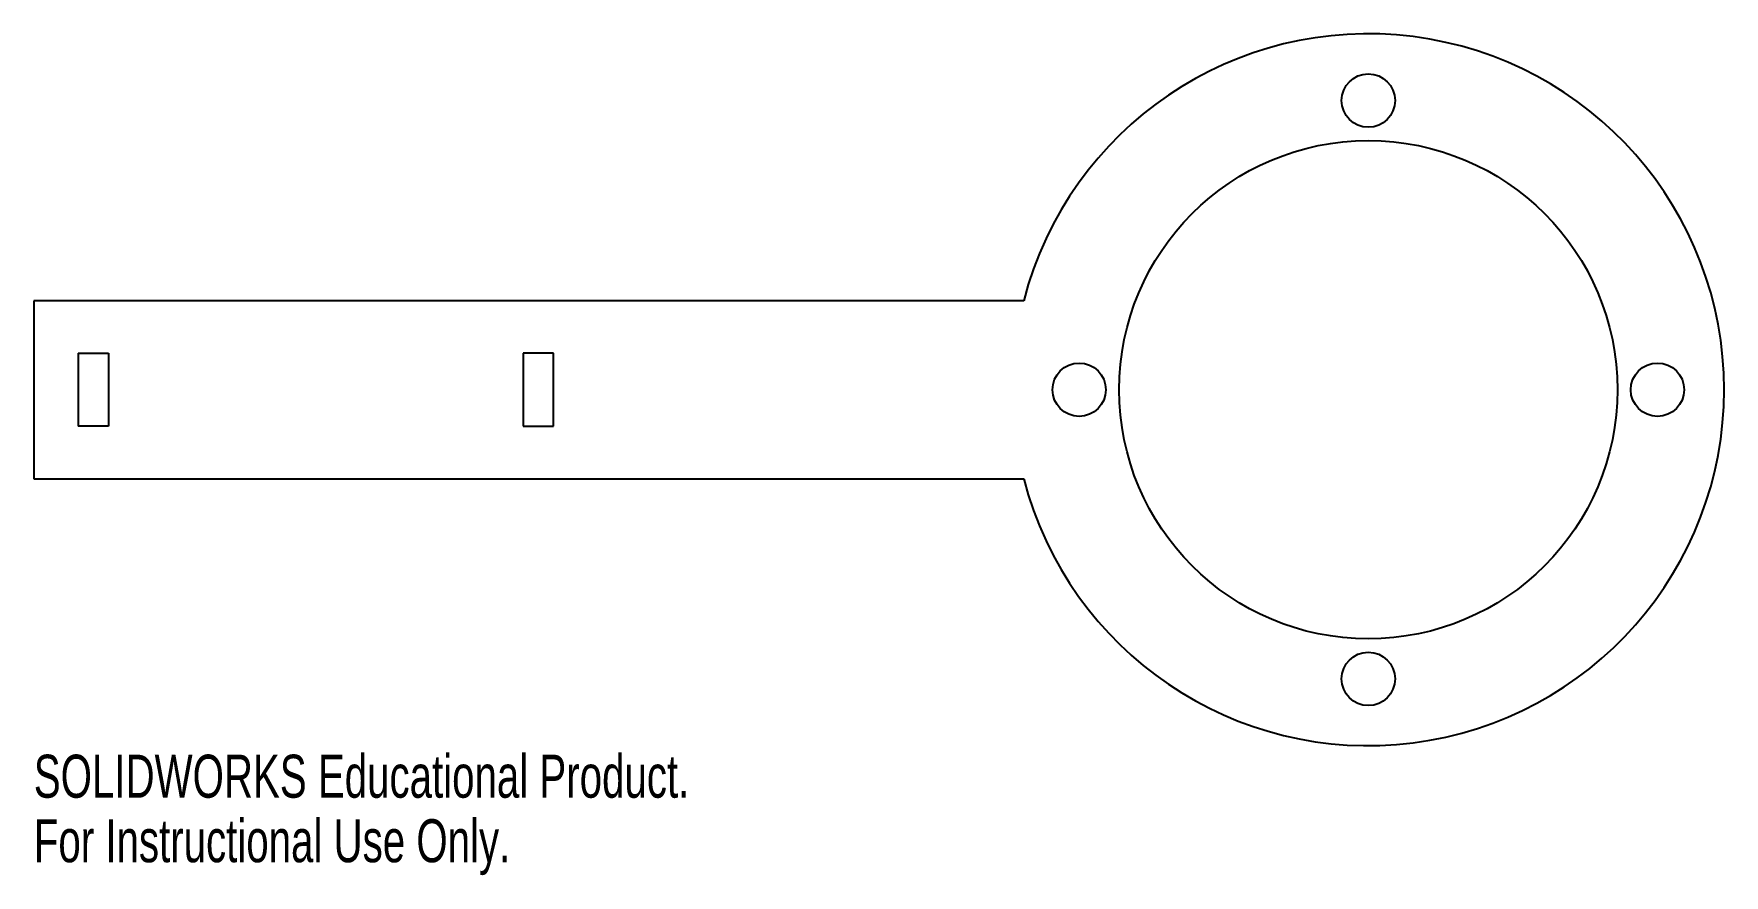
# Model space of a CAD drawing. Header units: millimetres. Extents: x -150 to 40, y -55 to 40.
import ezdxf

# ---------------------------------------------------------------- set-up
doc = ezdxf.new("R2010")
doc.units = ezdxf.units.MM
doc.styles.add('SLDTEXTSTYLE0', font='TXT', dxfattribs={"width": 0.7})

msp = doc.modelspace()

# ---------------------------------------------------------------- linework, layer by layer
at = {"color": 7, "linetype": 'Continuous', "lineweight": 25}
for p, q in [((-150, 10), (-150, -10)), ((-38.73, 10), (-150, 10)), ((-145, 4.1), (-141.6, 4.1)), ((-145, 4.1), (-145, -4.1)), ((-141.6, 4.1), (-141.6, -4.1)), ((-91.6, 4.1), (-95, 4.1)), ((-95, 4.1), (-95, -4.1)), ((-91.6, -4.1), (-91.6, 4.1)), ((-141.6, -4.1), (-145, -4.1)), ((-95, -4.1), (-91.6, -4.1)), ((-150, -10), (-38.73, -10))]:
    msp.add_line(p, q, dxfattribs=at)
for centre, radius in [((0, 32.5), 3), ((0, 0), 28), ((-32.5, 0), 3), ((32.5, 0), 3), ((0, -32.5), 3)]:
    msp.add_circle(centre, radius, dxfattribs=at)
msp.add_arc((0, 0), 40, 194.4775, 165.5225, dxfattribs=at)

# ---------------------------------------------------------------- texts
at = {"color": 7, "linetype": 'Continuous', "char_height": 4.8336, "attachment_point": 1, "style": 'SLDTEXTSTYLE0'}
for s, insert in [('SOLIDWORKS Educational Product.', (-150, -41.02)), ('For Instructional Use Only.', (-150, -48.27))]:
    msp.add_mtext(s, dxfattribs=dict(at, insert=insert))

doc.saveas('drawing.dxf')
